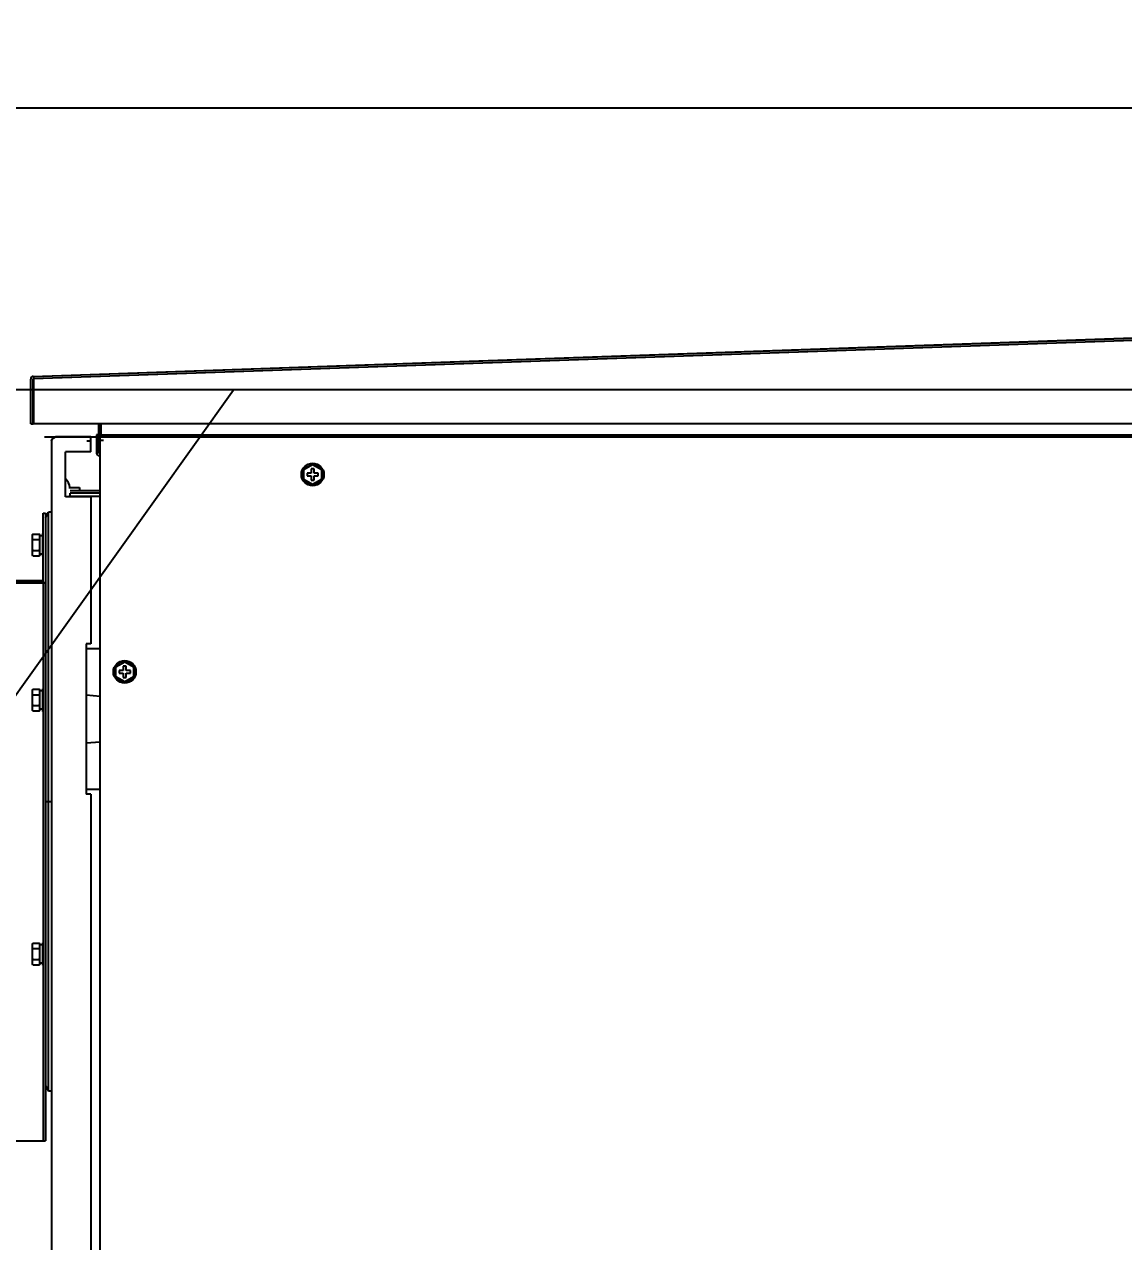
# Model space of a CAD drawing. Extents: x 61367 to 140945, y -1257 to 25588.
# Drawn here: x 81897 to 82482, y 20002 to 20649 of the extents above; entities that cross this region are included whole.
import ezdxf

# ---------------------------------------------------------------- set-up
doc = ezdxf.new("R2010")
doc.units = 0
doc.header["$MEASUREMENT"] = 0
doc.header["$PDMODE"] = 2
doc.header["$PDSIZE"] = 0.2
doc.layers.get('0').update_dxf_attribs({"linetype": 'CONTINUOUS'})
doc.layers.get('DEFPOINTS').update_dxf_attribs({"linetype": 'CONTINUOUS'})
for name, color, linetype in [('2401-00300-M6-16HWMC_0', 7, 'CONTINUOUS'), ('2401-00437-S-M6-16HWM_0', 7, 'CONTINUOUS'), ('4212-40888_0_B_0', 7, 'CONTINUOUS'), ('4212-62832_1_0', 7, 'CONTINUOUS'), ('4212-73754_1_0', 7, 'CONTINUOUS'), ('4212-98011_2_2_0', 7, 'CONTINUOUS'), ('4212-98011_2_3_0', 7, 'CONTINUOUS'), ('4212-KH001_041_0', 7, 'CONTINUOUS'), ('4212-KH010_041_0', 7, 'CONTINUOUS'), ('4212-Y040801_1_1_0', 7, 'CONTINUOUS'), ('4212-Y040801_1_2_0', 7, 'CONTINUOUS'), ('4215-0412-2-1_0', 7, 'CONTINUOUS'), ('DOOR-B_0', 7, 'CONTINUOUS'), ('HINGE-FRAME_041_0', 7, 'CONTINUOUS'), ('YT-50-01_AF0_1_B_0', 7, 'CONTINUOUS'), ('YT-50-01_AF0_3_B_0', 7, 'CONTINUOUS'), ('YT-50-01_AF0_4_B_0', 7, 'CONTINUOUS')]:
    doc.layers.add(name, color=color, linetype=linetype)
doc.layers.add('THICK', color=7, linetype='CONTINUOUS', lineweight=0)
doc.styles.add('仿宋', font='SimSun.ttf', dxfattribs={"width": 0.8})
doc.dimstyles.new('12倍', dxfattribs={"dimscale": 21, "dimtxt": 3.5, "dimasz": 2.5, "dimexe": 1.5, "dimexo": 0, "dimgap": 1, "dimtad": 1, "dimtoh": 1, "dimdsep": 46, "dimtxsty": '仿宋', "dimcen": 2.5, "dimdle": 5, "dimclrd": 4, "dimclre": 4, "dimclrt": 3, "dimadec": 0, "dimazin": 0, "dimtfac": 1, "dimtmove": 0, "dimatfit": 3, "dimfxl": 1, "dimtolj": 1, "dimarcsym": 0})

# ---------------------------------------------------------------- blocks, each defined once
blk = doc.blocks.new('*D721')
at = {"layer": 'DEFPOINTS', "color": 0, "transparency": 16777216}
for p in [(83982.04, 20785.02), (81544.04, 20580.09), (83982.04, 20580.09)]:
    blk.add_point(p, dxfattribs=at)
at = {"layer": 'THICK', "color": 4, "linetype": 'Continuous', "lineweight": -2, "transparency": 16777216}
for p, q in [((81544.04, 20580.09), (81544.04, 20816.52)), ((83982.04, 20580.09), (83982.04, 20816.52)), ((81596.54, 20785.02), (83929.54, 20785.02))]:
    blk.add_line(p, q, dxfattribs=at)
at = {"layer": 'THICK', "color": 4, "transparency": 16777216}
for points in [[(81596.54, 20793.77), (81596.54, 20776.27), (81544.04, 20785.02)], [(83929.54, 20793.77), (83929.54, 20776.27), (83982.04, 20785.02)]]:
    blk.add_solid(points, dxfattribs=at)
at = {"layer": 'THICK', "color": 3, "lineweight": 13, "transparency": 16777216, "insert": (82763.04, 20864.81), "char_height": 73.5, "attachment_point": 5, "style": '仿宋'}
blk.add_mtext('\\A1;TOTAL WIDTH 2438{\\H0.7x;\\S+0^ -5;}', dxfattribs=at)
blk = doc.blocks.new('RYTYHTR')
at = {"layer": '2401-00300-M6-16HWMC_0', "color": 7, "linetype": 'Continuous'}
for p, q in [((-35802.04, -67530.49), (-35797.4, -67527.81)), ((-35802.04, -67535.84), (-35802.04, -67530.49)), ((-35800.42, -67528.71), (-35799.89, -67529.24)), ((-35800.4, -67532.41), (-35800.4, -67533.91)), ((-35798.15, -67532.41), (-35800.4, -67532.41)), ((-35800.4, -67533.91), (-35798.15, -67533.91)), ((-35798.99, -67528.73), (-35799.5, -67528.22)), ((-35798.15, -67530.16), (-35798.15, -67532.41)), ((-35796.65, -67530.16), (-35798.15, -67530.16)), ((-35798.15, -67533.91), (-35798.15, -67536.16)), ((-35797.4, -67527.81), (-35792.77, -67530.49)), ((-35796.65, -67532.41), (-35796.65, -67530.16)), ((-35794.4, -67532.41), (-35796.65, -67532.41)), ((-35796.65, -67536.16), (-35796.65, -67533.91)), ((-35796.65, -67533.91), (-35794.4, -67533.91)), ((-35794.4, -67533.91), (-35794.4, -67532.41)), ((-35792.77, -67530.49), (-35792.77, -67535.84)), ((-35797.4, -67538.52), (-35802.04, -67535.84)), ((-35798.15, -67536.16), (-35796.65, -67536.16)), ((-35792.77, -67535.84), (-35797.4, -67538.52)), ((-35902.04, -67635.49), (-35897.4, -67632.81)), ((-35902.04, -67640.84), (-35902.04, -67635.49)), ((-35900.42, -67633.71), (-35899.89, -67634.24)), ((-35900.4, -67637.41), (-35900.4, -67638.91)), ((-35898.15, -67637.41), (-35900.4, -67637.41)), ((-35898.99, -67633.73), (-35899.5, -67633.22)), ((-35898.15, -67635.16), (-35898.15, -67637.41)), ((-35896.65, -67635.16), (-35898.15, -67635.16)), ((-35897.4, -67632.81), (-35892.77, -67635.49)), ((-35896.65, -67637.41), (-35896.65, -67635.16)), ((-35894.4, -67637.41), (-35896.65, -67637.41)), ((-35894.4, -67638.91), (-35894.4, -67637.41)), ((-35892.77, -67635.49), (-35892.77, -67640.84)), ((-35897.4, -67643.52), (-35902.04, -67640.84)), ((-35900.4, -67638.91), (-35898.15, -67638.91)), ((-35898.15, -67638.91), (-35898.15, -67641.16)), ((-35898.15, -67641.16), (-35896.65, -67641.16)), ((-35892.77, -67640.84), (-35897.4, -67643.52)), ((-35896.65, -67641.16), (-35896.65, -67638.91)), ((-35896.65, -67638.91), (-35894.4, -67638.91))]:
    blk.add_line(p, q, dxfattribs=at)
for centre in [(-35797.4, -67533.16), (-35897.4, -67638.16)]:
    blk.add_circle(centre, 6, dxfattribs=at)
for centre in [(-35797.4, -67533.16), (-35897.4, -67638.16)]:
    blk.add_arc(centre, 5.38, 124.11231, 112.97995, dxfattribs=at)
at = {"layer": '2401-00437-S-M6-16HWM_0', "color": 7, "linetype": 'Continuous'}
for p, q in [((-35946.2, -67564.89), (-35946.5, -67565.19)), ((-35946.5, -67576.14), (-35946.5, -67565.19)), ((-35946.2, -67564.89), (-35942.8, -67564.89)), ((-35942.5, -67565.19), (-35942.8, -67564.89)), ((-35942.5, -67576.14), (-35942.5, -67565.19)), ((-35940.9, -67565.81), (-35942.5, -67565.81)), ((-35940.9, -67576.66), (-35940.9, -67564.66)), ((-35940.7, -67564.66), (-35940.9, -67564.66)), ((-35946.2, -67567.78), (-35942.8, -67567.78)), ((-35946.2, -67576.44), (-35946.5, -67576.14)), ((-35946.2, -67573.55), (-35942.8, -67573.55)), ((-35946.2, -67576.44), (-35942.8, -67576.44)), ((-35942.5, -67576.14), (-35942.8, -67576.44)), ((-35940.9, -67575.51), (-35942.5, -67575.51)), ((-35940.7, -67576.66), (-35940.9, -67576.66)), ((-35946.2, -67647.39), (-35946.5, -67647.69)), ((-35946.5, -67658.64), (-35946.5, -67647.69)), ((-35946.2, -67647.39), (-35942.8, -67647.39)), ((-35946.2, -67650.28), (-35942.8, -67650.28)), ((-35942.5, -67647.69), (-35942.8, -67647.39)), ((-35942.5, -67658.64), (-35942.5, -67647.69)), ((-35940.9, -67648.31), (-35942.5, -67648.31)), ((-35940.9, -67659.16), (-35940.9, -67647.16)), ((-35940.66, -67647.16), (-35940.9, -67647.16)), ((-35946.2, -67656.05), (-35942.8, -67656.05)), ((-35946.2, -67658.94), (-35946.5, -67658.64)), ((-35946.2, -67658.94), (-35942.8, -67658.94)), ((-35942.5, -67658.64), (-35942.8, -67658.94)), ((-35940.9, -67658.01), (-35942.5, -67658.01)), ((-35940.66, -67659.16), (-35940.9, -67659.16)), ((-35946.2, -67782.39), (-35946.5, -67782.69)), ((-35946.5, -67793.64), (-35946.5, -67782.69)), ((-35946.2, -67782.39), (-35942.8, -67782.39)), ((-35946.2, -67785.28), (-35942.8, -67785.28)), ((-35942.5, -67782.69), (-35942.8, -67782.39)), ((-35942.5, -67793.64), (-35942.5, -67782.69)), ((-35940.9, -67783.31), (-35942.5, -67783.31)), ((-35940.9, -67794.16), (-35940.9, -67782.16)), ((-35940.66, -67782.16), (-35940.9, -67782.16)), ((-35946.2, -67791.05), (-35942.8, -67791.05)), ((-35946.2, -67793.94), (-35946.5, -67793.64)), ((-35946.2, -67793.94), (-35942.8, -67793.94)), ((-35942.5, -67793.64), (-35942.8, -67793.94)), ((-35940.9, -67793.01), (-35942.5, -67793.01)), ((-35940.66, -67794.16), (-35940.9, -67794.16))]:
    blk.add_line(p, q, dxfattribs=at)
for centre, start, end in [((-35945.26, -67567.47), 39.13645, 39.50124), ((-35943.75, -67573.86), 219.13645, 219.50125), ((-35945.26, -67649.97), 39.13645, 39.50124), ((-35943.75, -67656.36), 219.13645, 219.50125), ((-35945.26, -67784.97), 39.13645, 39.50124), ((-35943.75, -67791.36), 219.13645, 219.50125)]:
    blk.add_arc(centre, 3.56, start, end, dxfattribs=at)
for points in [[(-35946.5, -67565.22), (-35946.41, -67565.11), (-35946.31, -67565), (-35946.2, -67564.89)], [(-35942.52, -67565.2), (-35942.61, -67565.09), (-35942.7, -67564.99), (-35942.8, -67564.89)], [(-35946.2, -67567.78), (-35946.31, -67567.67), (-35946.41, -67567.56), (-35946.5, -67567.45)], [(-35946.5, -67568.44), (-35946.41, -67568.21), (-35946.31, -67567.99), (-35946.2, -67567.78)], [(-35942.8, -67567.78), (-35942.7, -67567.67), (-35942.6, -67567.56), (-35942.5, -67567.45)], [(-35942.5, -67568.44), (-35942.6, -67568.21), (-35942.7, -67567.99), (-35942.8, -67567.78)], [(-35946.2, -67573.55), (-35946.31, -67573.34), (-35946.41, -67573.12), (-35946.5, -67572.89)], [(-35946.5, -67573.88), (-35946.41, -67573.77), (-35946.31, -67573.66), (-35946.2, -67573.55)], [(-35946.2, -67576.44), (-35946.3, -67576.34), (-35946.4, -67576.23), (-35946.49, -67576.13)], [(-35942.8, -67573.55), (-35942.7, -67573.34), (-35942.6, -67573.12), (-35942.5, -67572.89)], [(-35942.5, -67573.88), (-35942.6, -67573.77), (-35942.7, -67573.66), (-35942.8, -67573.55)], [(-35942.8, -67576.44), (-35942.7, -67576.33), (-35942.6, -67576.22), (-35942.5, -67576.11)], [(-35946.5, -67647.72), (-35946.41, -67647.61), (-35946.31, -67647.5), (-35946.2, -67647.39)], [(-35946.2, -67650.28), (-35946.31, -67650.17), (-35946.41, -67650.06), (-35946.5, -67649.95)], [(-35946.5, -67650.94), (-35946.41, -67650.71), (-35946.31, -67650.49), (-35946.2, -67650.28)], [(-35942.52, -67647.7), (-35942.61, -67647.59), (-35942.7, -67647.49), (-35942.8, -67647.39)], [(-35942.8, -67650.28), (-35942.7, -67650.17), (-35942.6, -67650.06), (-35942.5, -67649.95)], [(-35942.5, -67650.94), (-35942.6, -67650.71), (-35942.7, -67650.49), (-35942.8, -67650.28)], [(-35946.2, -67656.05), (-35946.31, -67655.84), (-35946.41, -67655.62), (-35946.5, -67655.39)], [(-35946.5, -67656.38), (-35946.41, -67656.27), (-35946.31, -67656.16), (-35946.2, -67656.05)], [(-35942.8, -67656.05), (-35942.7, -67655.84), (-35942.6, -67655.62), (-35942.5, -67655.39)], [(-35942.5, -67656.38), (-35942.6, -67656.27), (-35942.7, -67656.16), (-35942.8, -67656.05)], [(-35946.2, -67658.94), (-35946.3, -67658.84), (-35946.4, -67658.73), (-35946.49, -67658.63)], [(-35942.8, -67658.94), (-35942.7, -67658.83), (-35942.6, -67658.72), (-35942.5, -67658.61)], [(-35946.5, -67782.72), (-35946.41, -67782.61), (-35946.31, -67782.5), (-35946.2, -67782.39)], [(-35946.2, -67785.28), (-35946.31, -67785.17), (-35946.41, -67785.06), (-35946.5, -67784.95)], [(-35946.5, -67785.94), (-35946.41, -67785.71), (-35946.31, -67785.49), (-35946.2, -67785.28)], [(-35942.52, -67782.7), (-35942.61, -67782.59), (-35942.7, -67782.49), (-35942.8, -67782.39)], [(-35942.8, -67785.28), (-35942.7, -67785.17), (-35942.6, -67785.06), (-35942.5, -67784.95)], [(-35942.5, -67785.94), (-35942.6, -67785.71), (-35942.7, -67785.49), (-35942.8, -67785.28)], [(-35946.2, -67791.05), (-35946.31, -67790.84), (-35946.41, -67790.62), (-35946.5, -67790.39)], [(-35946.5, -67791.38), (-35946.41, -67791.27), (-35946.31, -67791.16), (-35946.2, -67791.05)], [(-35942.8, -67791.05), (-35942.7, -67790.84), (-35942.6, -67790.62), (-35942.5, -67790.39)], [(-35942.5, -67791.38), (-35942.6, -67791.27), (-35942.7, -67791.16), (-35942.8, -67791.05)], [(-35946.2, -67793.94), (-35946.3, -67793.84), (-35946.4, -67793.73), (-35946.49, -67793.63)], [(-35942.8, -67793.94), (-35942.7, -67793.83), (-35942.6, -67793.72), (-35942.5, -67793.61)]]:
    blk.add_open_spline(points, degree=3, dxfattribs=at)
at = {"layer": '4212-40888_0_B_0', "color": 7, "linetype": 'Continuous'}
blk.add_line((-35926.4, -67544.66), (-35926.4, -67543.16), dxfattribs=at)
blk.add_arc((-35934.4, -67541.41), 8, 9.51755, 45.54278, dxfattribs=at)
at = {"layer": '4212-62832_1_0', "color": 7, "linetype": 'Continuous'}
for p, q in [((-35915.4, -67513.16), (-35934.2, -67513.16)), ((-35915.4, -67521.16), (-35915.4, -67513.16)), ((-35936.4, -67515.36), (-35936.4, -69585.96)), ((-35917.6, -67515.36), (-35915.4, -67515.36)), ((-35928.9, -67545.16), (-35928.9, -67521.16)), ((-35915.4, -67521.16), (-35928.9, -67521.16)), ((-35915.4, -67545.16), (-35928.9, -67545.16)), ((-35915.4, -67545.16), (-35915.4, -67623.16)), ((-35917.9, -67623.16), (-35917.9, -67703.16)), ((-35915.4, -67623.16), (-35917.9, -67623.16)), ((-35915.4, -67703.16), (-35917.9, -67703.16)), ((-35915.4, -67703.16), (-35915.4, -68223.16))]:
    blk.add_line(p, q, dxfattribs=at)
blk.add_arc((-35934.2, -67515.36), 2.2, 90, 180, dxfattribs=at)
blk.add_open_spline([(-35936.4, -67515.36), (-35936.4, -67514.94), (-35935.62, -67514.01), (-35934.74, -67513.51), (-35934.2, -67513.16)], degree=3, knots=[0, 0, 0, 0, 0.400881, 1, 1, 1, 1], dxfattribs=at)
at = {"layer": '4212-73754_1_0', "color": 7, "linetype": 'Continuous'}
for p, q in [((-35910.4, -68535.66), (-35910.4, -67513.16)), ((-35910.4, -67513.16), (-34259.4, -67513.16)), ((-35910.4, -67514.86), (-35908.7, -67514.86))]:
    blk.add_line(p, q, dxfattribs=at)
at = {"layer": '4212-98011_2_2_0', "color": 7, "linetype": 'Continuous'}
for p, q in [((-35909.89, -67512.09), (-35909.89, -67506.08)), ((-35909.89, -67513.16), (-35909.89, -67512.09)), ((-35909.89, -67512.09), (-34259.89, -67512.09))]:
    blk.add_line(p, q, dxfattribs=at)
at = {"layer": '4212-98011_2_3_0', "color": 7, "linetype": 'Continuous'}
for p, q in [((-35911.39, -67506.08), (-35911.39, -67522.09)), ((-35910.39, -67506.08), (-35910.39, -67513.16)), ((-35912.39, -67512.09), (-35912.39, -67522.09)), ((-35911.39, -67512.09), (-35912.39, -67512.09))]:
    blk.add_line(p, q, dxfattribs=at)
blk.add_arc((-35911.39, -67522.09), 1, 180, 354.25251, dxfattribs=at)
at = {"layer": '4212-KH001_041_0', "color": 7, "linetype": 'Continuous'}
for p, q in [((-35927.15, -67540.16), (-35921.4, -67540.16)), ((-35921.4, -67540.16), (-35921.4, -67541.66)), ((-35926.4, -67541.66), (-35921.4, -67541.66)), ((-35910.4, -67543.16), (-35926.4, -67543.16)), ((-35921.4, -67541.66), (-35910.4, -67541.66))]:
    blk.add_line(p, q, dxfattribs=at)
at = {"layer": '4212-KH010_041_0', "color": 7, "linetype": 'Continuous'}
for p, q in [((-35927.15, -67544.66), (-35910.4, -67544.66)), ((-35921.4, -67544.66), (-35921.4, -67545.16))]:
    blk.add_line(p, q, dxfattribs=at)
at = {"layer": '4212-Y040801_1_1_0', "color": 7, "linetype": 'Continuous'}
for p, q in [((-35946.03, -67481.04), (-35108.92, -67451.8)), ((-35945.99, -67482.23), (-35108.87, -67453)), ((-35947.38, -67506.18), (-35947.38, -67482.43)), ((-35946.18, -67506.18), (-35946.18, -67482.43)), ((-35945.99, -67482.23), (-35945.99, -67482.33)), ((-35945.89, -67482.33), (-35945.99, -67482.33)), ((-35947.38, -67506.08), (-35946.18, -67506.08)), ((-35947.38, -67506.18), (-35946.18, -67506.18))]:
    blk.add_line(p, q, dxfattribs=at)
for radius in [1.4, 0.2]:
    blk.add_arc((-35945.98, -67482.43), radius, 92, 180, dxfattribs=at)
at = {"layer": '4212-Y040801_1_2_0', "color": 7, "linetype": 'Continuous'}
for p, q in [((-35109.39, -67452.08), (-35945.89, -67481.29)), ((-35945.89, -67481.29), (-35945.89, -67506.08)), ((-35945.89, -67506.18), (-35945.89, -67506.08)), ((-35945.89, -67506.08), (-34223.89, -67506.08)), ((-35911.39, -67506.18), (-35945.89, -67506.18)), ((-35909.89, -67506.18), (-35910.39, -67506.18))]:
    blk.add_line(p, q, dxfattribs=at)
at = {"layer": '4215-0412-2-1_0', "color": 7, "linetype": 'Continuous'}
for p, q in [((-35940.7, -67590.68), (-35940.7, -67553.68)), ((-35940.7, -67553.68), (-35939.5, -67553.68)), ((-35939.5, -67553.68), (-35939.5, -67590.68)), ((-36039.5, -67589.48), (-35940.9, -67589.48)), ((-36039.5, -67590.68), (-35940.9, -67590.68)), ((-36039.5, -67590.88), (-35939.46, -67590.88)), ((-35940.7, -67590.68), (-35939.5, -67590.68)), ((-35940.66, -67887.48), (-35940.66, -67590.88)), ((-35939.46, -67590.88), (-35939.46, -67887.48)), ((-36039.5, -67887.48), (-35939.46, -67887.48))]:
    blk.add_line(p, q, dxfattribs=at)
for radius, end in [(0.2, 0), (1.4, 278.25586)]:
    blk.add_arc((-35940.9, -67589.28), radius, 270, end, dxfattribs=at)
at = {"layer": 'DOOR-B_0', "color": 7, "linetype": 'Continuous'}
blk.add_line((-35940.01, -67513.16), (-35912.8, -67513.16), dxfattribs=at)
at = {"layer": 'HINGE-FRAME_041_0', "color": 7, "linetype": 'Continuous'}
for p, q in [((-35917.9, -67625.66), (-35910.4, -67625.66)), ((-35917.9, -67650.41), (-35910.4, -67651.04)), ((-35917.9, -67675.91), (-35910.4, -67675.29)), ((-35910.4, -67700.66), (-35917.9, -67700.66))]:
    blk.add_line(p, q, dxfattribs=at)
at = {"layer": 'YT-50-01_AF0_1_B_0', "color": 7, "linetype": 'Continuous'}
for p in [(-35939.5, -67556.16), (-35936.4, -67553.16)]:
    blk.add_line(p, (-35937.9, -67553.16), dxfattribs=at)
at = {"layer": 'YT-50-01_AF0_3_B_0', "color": 7, "linetype": 'Continuous'}
for p in [(-35939.46, -67858.25), (-35936.4, -67861.16)]:
    blk.add_line(p, (-35937.9, -67861.16), dxfattribs=at)
at = {"layer": 'YT-50-01_AF0_4_B_0', "color": 7, "linetype": 'Continuous'}
for p, q in [((-35939.5, -67556.16), (-35937.9, -67553.16)), ((-35937.9, -67861.16), (-35937.9, -67553.16)), ((-35936.4, -67553.16), (-35937.9, -67553.16)), ((-35939.5, -67590.88), (-35939.5, -67590.68)), ((-35939.46, -67858.25), (-35937.9, -67861.16)), ((-35936.4, -67861.16), (-35937.9, -67861.16))]:
    blk.add_line(p, q, dxfattribs=at)
at = {"layer": 'YT-50-01_AF0_4_B_0', "color": 1, "linetype": 'Continuous'}
blk.add_line((-35939.46, -67707.16), (-35936.4, -67707.16), dxfattribs=at)

msp = doc.modelspace()

# ---------------------------------------------------------------- linework, layer by layer
msp.add_lwpolyline([(81697.043, 20191.109), (81697.043, 20019.063), (82008.488, 20455.086), (81885.598, 20455.086), (81697.043, 20191.109)])
at = {"layer": 'THICK', "lineweight": -3}
msp.add_lwpolyline([(83820.043, 20521.086), (83829.043, 20521.086), (83829.043, 20455.086), (81697.043, 20455.086), (81697.043, 20521.086), (81706.043, 20521.086), (81706.043, 20605.086), (83820.043, 20605.086)], close=True, dxfattribs=at)

# ---------------------------------------------------------------- block references
at = {"lineweight": -3}
msp.add_blockref('RYTYHTR', (117847.947, 87943.251), dxfattribs=at)

# ---------------------------------------------------------------- dimensions: what is measured, and where the dimension line sits
at = {"layer": 'THICK', "color": 4, "lineweight": 13}
dim = msp.add_linear_dim(base=(83982.043, 20785.019), p1=(81544.043, 20580.086), p2=(83982.043, 20580.086), text='TOTAL WIDTH <>{\\H0.7x;\\S+0^ -5;}', dimstyle='12倍', dxfattribs=at)
dim.commit()
dim.dimension.update_dxf_attribs({"geometry": '*D721', "text_midpoint": (82763.043, 20864.812)})

doc.saveas('drawing.dxf')
